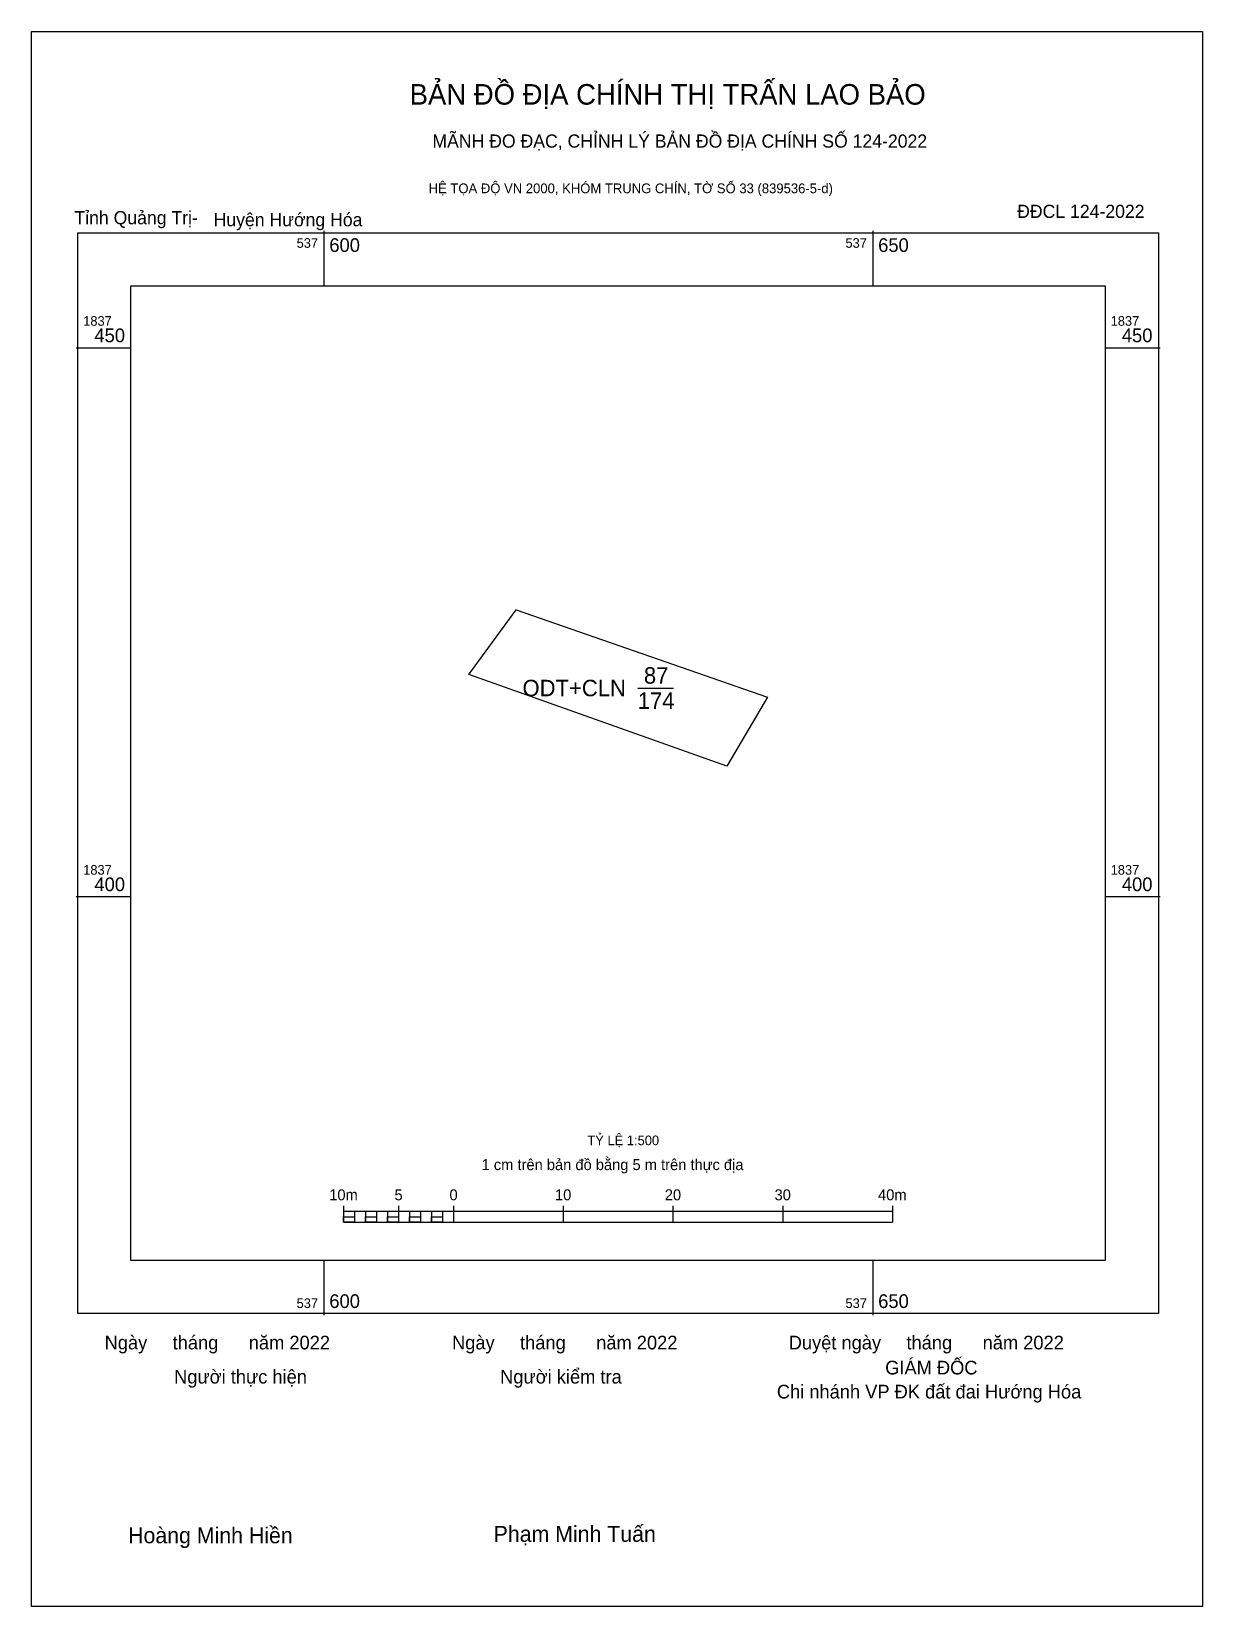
# Model space of a CAD drawing. Extents: x 537163 to 537680, y 1836892 to 1837479.
# Drawn here: x 537573.4 to 537680, y 1837335.3 to 1837478.8 of the extents above; entities outside this region: 8.
import ezdxf

# ---------------------------------------------------------------- set-up
doc = ezdxf.new("R2010")
doc.units = 0
for name, color, linetype in [('Level 10', 7, 'Continuous'), ('Level 13', 7, 'Continuous'), ('Level 15', 7, 'Continuous'), ('Level 27', 7, 'Continuous'), ('Level 52', 7, 'Continuous'), ('Level 6', 7, 'Continuous'), ('Level 62', 7, 'Continuous'), ('Level 63', 7, 'Continuous'), ('Level 9', 7, 'Continuous')]:
    doc.layers.add(name, color=color, linetype=linetype)

msp = doc.modelspace()

# ---------------------------------------------------------------- linework, layer by layer
at = {"layer": 'Level 10'}
msp.add_line((537628.6, 1837419), (537631.85, 1837419), dxfattribs=at)
msp.add_lwpolyline([(537617.53, 1837426.13), (537640.41, 1837418.16), (537636.7, 1837411.87), (537613.2, 1837420.24)], close=True, dxfattribs=at)
at = {"layer": 'Level 15'}
msp.add_lwpolyline([(537573.37, 1837478.8), (537680.05, 1837478.8), (537680.05, 1837335.34), (537573.37, 1837335.34)], close=True, dxfattribs=at)
at = {"layer": 'Level 27'}
for p, q in [((537617.53, 1837426.13), (537617.53, 1837426.13)), ((537613.2, 1837420.24), (537613.2, 1837420.24)), ((537640.41, 1837418.16), (537640.41, 1837418.16))]:
    msp.add_line(p, q, dxfattribs=at)
at = {"layer": 'Level 62'}
msp.add_lwpolyline([(537582.43, 1837455.63), (537671.18, 1837455.63), (537671.18, 1837366.87), (537582.43, 1837366.87)], close=True, dxfattribs=at)
at = {"layer": 'Level 63'}
for p, q in [((537600, 1837460.63), (537600, 1837455.63)), ((537650, 1837460.63), (537650, 1837455.63)), ((537577.43, 1837450), (537582.43, 1837450)), ((537671.18, 1837450), (537676.18, 1837450)), ((537577.43, 1837400), (537582.43, 1837400)), ((537671.18, 1837400), (537676.18, 1837400)), ((537601.8, 1837371.84), (537601.8, 1837370.34)), ((537606.8, 1837371.84), (537606.8, 1837370.34)), ((537611.8, 1837371.84), (537611.8, 1837370.34)), ((537621.8, 1837371.84), (537621.8, 1837370.34)), ((537631.8, 1837371.84), (537631.8, 1837370.34)), ((537641.8, 1837371.84), (537641.8, 1837370.34)), ((537651.8, 1837371.84), (537651.8, 1837370.34)), ((537601.8, 1837371.34), (537651.8, 1837371.34)), ((537601.8, 1837370.34), (537651.8, 1837370.34)), ((537602.8, 1837371.34), (537602.8, 1837370.34)), ((537603.8, 1837371.34), (537603.8, 1837370.34)), ((537604.8, 1837371.34), (537604.8, 1837370.34)), ((537605.8, 1837371.34), (537605.8, 1837370.34)), ((537606.8, 1837371.34), (537606.8, 1837370.34)), ((537607.8, 1837371.34), (537607.8, 1837370.34)), ((537608.8, 1837371.34), (537608.8, 1837370.34)), ((537609.8, 1837371.34), (537609.8, 1837370.34)), ((537610.8, 1837371.34), (537610.8, 1837370.34)), ((537611.8, 1837371.34), (537611.8, 1837370.34)), ((537600, 1837366.87), (537600, 1837361.87)), ((537650, 1837366.87), (537650, 1837361.87))]:
    msp.add_line(p, q, dxfattribs=at)
for points in [[(537577.58, 1837460.47), (537676.03, 1837460.47), (537676.03, 1837362.03), (537577.58, 1837362.03)], [(537601.8, 1837370.84), (537602.8, 1837370.84), (537602.8, 1837370.34), (537601.8, 1837370.34)], [(537601.8, 1837370.84), (537602.8, 1837370.84), (537602.8, 1837370.34), (537601.8, 1837370.34)], [(537603.8, 1837370.84), (537604.8, 1837370.84), (537604.8, 1837370.34), (537603.8, 1837370.34)], [(537605.8, 1837370.84), (537606.8, 1837370.84), (537606.8, 1837370.34), (537605.8, 1837370.34)], [(537607.8, 1837370.84), (537608.8, 1837370.84), (537608.8, 1837370.34), (537607.8, 1837370.34)], [(537609.8, 1837370.84), (537610.8, 1837370.84), (537610.8, 1837370.34), (537609.8, 1837370.34)]]:
    msp.add_lwpolyline(points, close=True, dxfattribs=at)

# ---------------------------------------------------------------- texts
at = {"layer": 'Level 13'}
for s, p in [('87', (537629.16, 1837419.4)), ('ODT+CLN', (537618.1, 1837418.25)), ('174', (537628.6, 1837417.1))]:
    msp.add_text(s, height=1.5, dxfattribs=at).set_placement(p)
at = {"layer": 'Level 52'}
for s, p in [('1 - 2', (537162.96, 1836900.71)), ('24.23', (537176.54, 1836900.71)), ('2 - 3', (537163, 1836897.71)), ('7.30', (537177.04, 1836897.71)), ('3 - 4', (537162.95, 1836894.71)), ('24.95', (537176.52, 1836894.71)), ('4 - 1', (537163.05, 1836891.71)), ('7.31', (537177.14, 1836891.71))]:
    msp.add_text(s, height=1.5, dxfattribs=at).set_placement(p)
at = {"layer": 'Level 6'}
msp.add_text('TỶ LỆ 1:500', height=0.879, dxfattribs=at).set_placement((537624.01, 1837377.36))
at = {"layer": 'Level 63'}
for s, height, p in [('BẢN ĐỒ ĐỊA CHÍNH THỊ TRẤN LAO BẢO', 1.8718, (537607.82, 1837472.14)), ('MÃNH ĐO ĐẠC, CHỈNH LÝ BẢN ĐỒ ĐỊA CHÍNH SỐ 124-2022', 1.2011, (537609.89, 1837468.22)), ('HỆ TỌA ĐỘ VN 2000, KHÓM TRUNG CHÍN, TỜ SỐ 33 (839536-5-d)', 0.8891, (537609.55, 1837464.07)), ('537', 0.875, (537597.52, 1837459.1)), ('600', 1.25, (537600.5, 1837458.72)), ('537', 0.875, (537647.52, 1837459.1)), ('650', 1.25, (537650.5, 1837458.72)), ('1837', 0.875, (537578.08, 1837452)), ('1837', 0.875, (537671.68, 1837452)), ('450', 1.25, (537579.1, 1837450.5)), ('450', 1.25, (537672.7, 1837450.5)), ('1837', 0.875, (537578.08, 1837402)), ('1837', 0.875, (537671.68, 1837402)), ('400', 1.25, (537579.1, 1837400.5)), ('400', 1.25, (537672.7, 1837400.5)), ('1 cm trên bản đồ bằng 5 m trên thực địa', 1, (537614.37, 1837375.09)), ('10m', 1, (537600.49, 1837372.34)), ('5', 1, (537606.44, 1837372.34)), ('0', 1, (537611.45, 1837372.34)), ('10', 1, (537621.06, 1837372.34)), ('20', 1, (537631.06, 1837372.34)), ('30', 1, (537641.06, 1837372.34)), ('40m', 1, (537650.49, 1837372.34)), ('537', 0.875, (537597.52, 1837362.53)), ('600', 1.25, (537600.5, 1837362.53)), ('537', 0.875, (537647.52, 1837362.53)), ('650', 1.25, (537650.5, 1837362.53)), ('Ngày     tháng      năm 2022', 1.2442, (537580.03, 1837358.76)), ('Ngày     tháng      năm 2022', 1.2442, (537611.68, 1837358.76)), ('Duyệt ngày     tháng      năm 2022', 1.2442, (537642.35, 1837358.76)), ('GIÁM ĐỐC', 1.244, (537651.14, 1837356.48)), ('Người thực hiện', 1.2442, (537586.36, 1837355.65)), ('Người kiểm tra', 1.2442, (537616.06, 1837355.65)), ('Chi nhánh VP ĐK đất đai Hướng Hóa', 1.2442, (537641.27, 1837354.29)), ('Hoàng Minh Hiền', 1.4512, (537582.17, 1837341.1)), ('Phạm Minh Tuấn', 1.4512, (537615.47, 1837341.23))]:
    msp.add_text(s, height=height, dxfattribs=at).set_placement(p)
at = {"layer": 'Level 9'}
for s, p in [('Tỉnh Quảng Trị-', (537577.28, 1837461.24)), ('Huyện Hướng Hóa', (537589.96, 1837461.06)), ('ĐĐCL 124-2022', (537663.16, 1837461.82))]:
    msp.add_text(s, height=1.2011, dxfattribs=at).set_placement(p)

doc.saveas('drawing.dxf')
